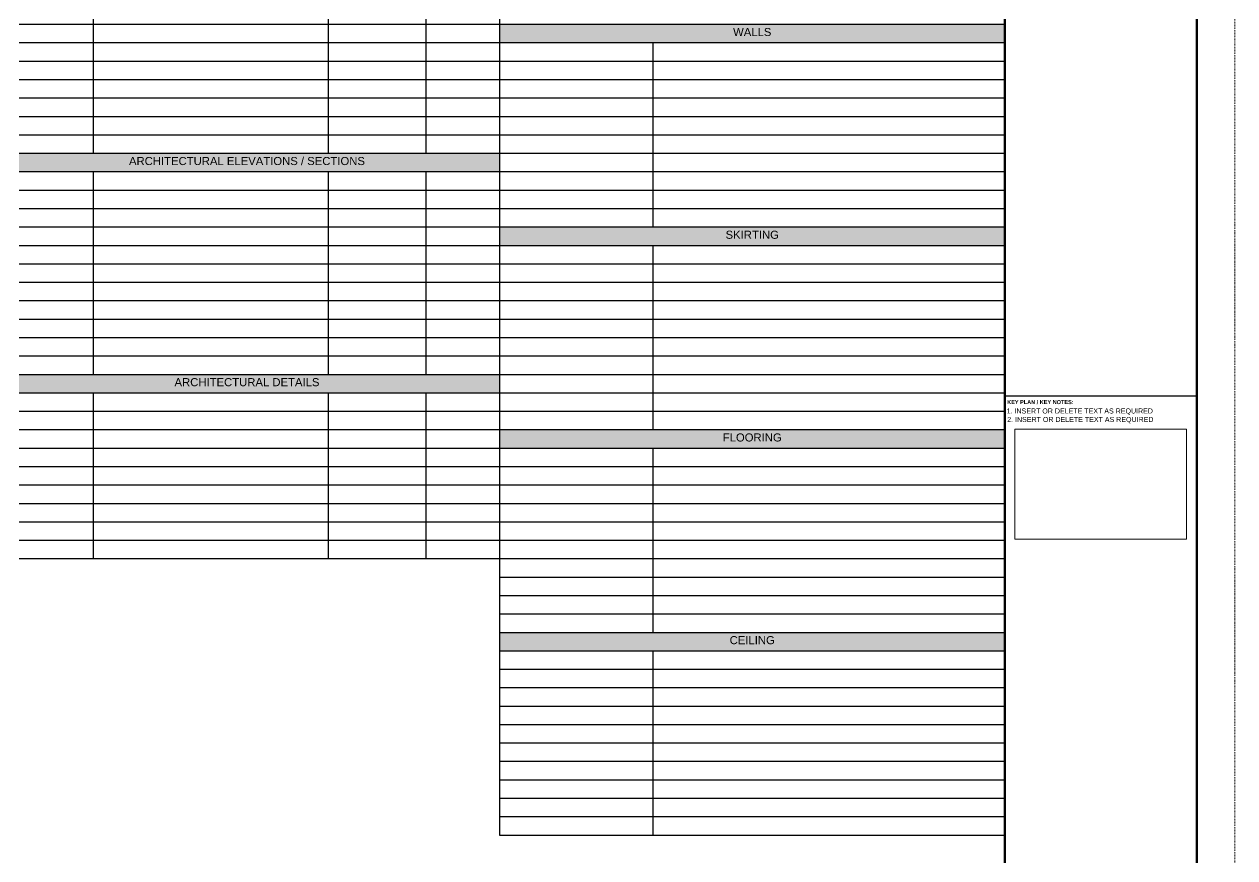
# Paper-space layout 'Symbols A0' of a CAD drawing. Header units: millimetres. Extents: x 0 to 1183, y 0 to 902.
# Drawn here: x 703.8 to 1183, y 347 to 677.2 of the extents above; entities that cross this region are included whole.
import ezdxf
from ezdxf.enums import TextEntityAlignment as Align

# ---------------------------------------------------------------- set-up
doc = ezdxf.new("R2010")
doc.units = ezdxf.units.MM
doc.linetypes.add('DASHDOT', pattern=[1, 0.5, -0.25, 0, -0.25])
doc.layers.add('G-ANNO-REFR', color=253, linetype='DASHDOT', lineweight=5, plot=False)
for name, color, linetype, lineweight in [('G-ANNO-TEXT', 3, 'Continuous', 15), ('G-ANNO-TTLB', 7, 'Continuous', 50), ('G-PAPR-MEDM', 6, 'Continuous', 30), ('G-PAPR-THCK', 4, 'Continuous', 100), ('G-PAPR-THIN', 20, 'Continuous', 5)]:
    doc.layers.add(name, color=color, linetype=linetype, lineweight=lineweight)
doc.styles.add('MEDIUM', font='arial.ttf', dxfattribs={"height": 3.2})
doc.styles.add('NOTES', font='arial.ttf', dxfattribs={"height": 2})
doc.styles.get("Standard").update_dxf_attribs({"font": 'swissc.ttf'})
doc.styles.add('SUB-TITLE', font='swisscb.ttf')
doc.styles.add('SUB-TITLE-2', font='swissc.ttf')
doc.styles.add('TITLE', font='swisscb.ttf')

# ---------------------------------------------------------------- blocks, each defined once
blk = doc.blocks.new('*T133')
at = {"layer": 'G-PAPR-MEDM', "color": 7, "linetype": 'ByBlock', "lineweight": -2, "transparency": 16777216}
for p, q in [((0, 0), (200, 0)), ((0, 0), (0, -14.6)), ((39.16, 0), (39.16, -7.3)), ((132.17, 0), (132.17, -7.3)), ((170.86, 0), (170.86, -7.3)), ((200, 0), (200, -7.3)), ((0, -7.3), (200, -7.3)), ((0, -29.2), (200, -29.2)), ((0, -29.2), (0, -36.5)), ((0, -131.4), (200, -131.4)), ((0, -131.4), (0, -138.7)), ((0, -240.9), (200, -240.9)), ((0, -240.9), (0, -248.2)), ((0, -328.5), (200, -328.5)), ((0, -328.5), (0, -335.8))]:
    blk.add_line(p, q, dxfattribs=at)
at = {"layer": 'G-PAPR-MEDM', "color": 0, "linetype": 'ByBlock', "lineweight": -2, "transparency": 16777216}
for p, q in [((200, -7.3), (200, -401.5)), ((0, -14.6), (200, -14.6)), ((0, -14.6), (0, -29.2)), ((39.16, -14.6), (39.16, -29.2)), ((132.17, -14.6), (132.17, -29.2)), ((170.86, -14.6), (170.86, -29.2)), ((0, -21.9), (200, -21.9)), ((0, -36.5), (200, -36.5)), ((0, -36.5), (0, -131.4)), ((39.16, -36.5), (39.16, -131.4)), ((132.17, -36.5), (132.17, -131.4)), ((170.86, -36.5), (170.86, -131.4)), ((0, -43.8), (200, -43.8)), ((0, -51.1), (200, -51.1)), ((0, -58.4), (200, -58.4)), ((0, -65.7), (200, -65.7)), ((0, -73), (200, -73)), ((0, -80.3), (200, -80.3)), ((0, -87.6), (200, -87.6)), ((0, -94.9), (200, -94.9)), ((0, -102.2), (200, -102.2)), ((0, -109.5), (200, -109.5)), ((0, -116.8), (200, -116.8)), ((0, -124.1), (200, -124.1)), ((0, -138.7), (200, -138.7)), ((0, -138.7), (0, -240.9)), ((39.16, -138.7), (39.16, -240.9)), ((132.17, -138.7), (132.17, -240.9)), ((170.86, -138.7), (170.86, -240.9)), ((0, -146), (200, -146)), ((0, -153.3), (200, -153.3)), ((0, -160.6), (200, -160.6)), ((0, -167.9), (200, -167.9)), ((0, -175.2), (200, -175.2)), ((0, -182.5), (200, -182.5)), ((0, -189.8), (200, -189.8)), ((0, -197.1), (200, -197.1)), ((0, -204.4), (200, -204.4)), ((0, -211.7), (200, -211.7)), ((0, -219), (200, -219)), ((0, -226.3), (200, -226.3)), ((0, -233.6), (200, -233.6)), ((0, -248.2), (200, -248.2)), ((0, -248.2), (0, -328.5)), ((39.16, -248.2), (39.16, -328.5)), ((132.17, -248.2), (132.17, -328.5)), ((170.86, -248.2), (170.86, -328.5)), ((0, -255.5), (200, -255.5)), ((0, -262.8), (200, -262.8)), ((0, -270.1), (200, -270.1)), ((0, -277.4), (200, -277.4)), ((0, -284.7), (200, -284.7)), ((0, -292), (200, -292)), ((0, -299.3), (200, -299.3)), ((0, -306.6), (200, -306.6)), ((0, -313.9), (200, -313.9)), ((0, -321.2), (200, -321.2)), ((0, -335.8), (200, -335.8)), ((0, -335.8), (0, -401.5)), ((39.16, -335.8), (39.16, -401.5)), ((132.17, -335.8), (132.17, -401.5)), ((170.86, -335.8), (170.86, -401.5)), ((0, -343.1), (200, -343.1)), ((0, -350.4), (200, -350.4)), ((0, -357.7), (200, -357.7)), ((0, -365), (200, -365)), ((0, -372.3), (200, -372.3)), ((0, -379.6), (200, -379.6)), ((0, -386.9), (200, -386.9)), ((0, -394.2), (200, -394.2)), ((0, -401.5), (200, -401.5))]:
    blk.add_line(p, q, dxfattribs=at)
at = {"layer": 'G-PAPR-MEDM', "color": 9, "transparency": 16777216}
for points in [[(0, 0), (0, -7.3), (39.16, 0), (39.16, -7.3)], [(39.16, 0), (39.16, -7.3), (132.17, 0), (132.17, -7.3)], [(132.17, 0), (132.17, -7.3), (170.86, 0), (170.86, -7.3)], [(170.86, 0), (170.86, -7.3), (200, 0), (200, -7.3)], [(0, -7.3), (0, -14.6), (200, -7.3), (200, -14.6)], [(0, -29.2), (0, -36.5), (200, -29.2), (200, -36.5)], [(0, -131.4), (0, -138.7), (200, -131.4), (200, -138.7)], [(0, -240.9), (0, -248.2), (200, -240.9), (200, -248.2)], [(0, -328.5), (0, -335.8), (200, -328.5), (200, -335.8)]]:
    blk.add_solid(points, dxfattribs=at)
at = {"layer": 'G-PAPR-MEDM', "color": 7, "transparency": 16777216, "char_height": 3.2, "attachment_point": 2, "style": 'MEDIUM'}
for s, insert, width in [('{\\fArial|b0|i0|c0;SHEET NO.', (19.58, -1.5), 36.1591), ('{\\fArial|b0|i0|c0;DESCRIPTION', (85.67, -1.5), 90.0153), ('{\\fArial|b0|i0|c0;ISSUED ON', (151.52, -1.5), 35.6828), ('{\\fArial|b0|i0|c0;REV NO.', (185.43, -1.5), 26.1428), ('{\\fArial|b0|i0|c0;GENERAL', (100, -8.8), 197), ('{\\fArial|b0|i0|c0;G-001', (19.58, -16.1), 36.1591), ('{\\fArial|b0|i0|c0;COVER SHEET', (85.67, -16.1), 90.0153), ('{\\fArial|b0|i0|c0;########', (151.52, -16.1), 35.6828), ('{\\fArial|b0|i0|c0;R0', (185.43, -16.1), 26.1428), ('{\\fArial|b0|i0|c0;G-002', (19.58, -23.4), 36.1591), ('{\\fArial|b0|i0|c0;SYMBOLS & LEGENDS', (85.67, -23.4), 90.0153), ('{\\fArial|b0|i0|c0;', (151.52, -23.4), 35.6828), ('{\\fArial|b0|i0|c0;R0', (185.43, -23.4), 26.1428), ('{\\fArial|b0|i0|c0;ARCHITECTURAL FLOOR PLANS', (100, -30.7), 197), ('{\\fArial|b0|i0|c0;', (19.58, -38), 36.1591), ('{\\fArial|b0|i0|c0;', (85.67, -38), 90.0153), ('{\\fArial|b0|i0|c0;', (151.52, -38), 35.6828), ('{\\fArial|b0|i0|c0;', (185.43, -38), 26.1428), ('{\\fArial|b0|i0|c0;', (19.58, -45.3), 36.1591), ('{\\fArial|b0|i0|c0;', (85.67, -45.3), 90.0153), ('{\\fArial|b0|i0|c0;', (151.52, -45.3), 35.6828), ('{\\fArial|b0|i0|c0;', (185.43, -45.3), 26.1428), ('{\\fArial|b0|i0|c0;', (19.58, -52.6), 36.1591), ('{\\fArial|b0|i0|c0;', (85.67, -52.6), 90.0153), ('{\\fArial|b0|i0|c0;', (151.52, -52.6), 35.6828), ('{\\fArial|b0|i0|c0;', (185.43, -52.6), 26.1428), ('{\\fArial|b0|i0|c0;', (19.58, -59.9), 36.1591), ('{\\fArial|b0|i0|c0;', (85.67, -59.9), 90.0153), ('{\\fArial|b0|i0|c0;', (151.52, -59.9), 35.6828), ('{\\fArial|b0|i0|c0;', (185.43, -59.9), 26.1428), ('{\\fArial|b0|i0|c0;', (19.58, -67.2), 36.1591), ('{\\fArial|b0|i0|c0;', (85.67, -67.2), 90.0153), ('{\\fArial|b0|i0|c0;', (151.52, -67.2), 35.6828), ('{\\fArial|b0|i0|c0;', (185.43, -67.2), 26.1428), ('{\\fArial|b0|i0|c0;', (19.58, -74.5), 36.1591), ('{\\fArial|b0|i0|c0;', (85.67, -74.5), 90.0153), ('{\\fArial|b0|i0|c0;', (151.52, -74.5), 35.6828), ('{\\fArial|b0|i0|c0;', (185.43, -74.5), 26.1428), ('{\\fArial|b0|i0|c0;', (19.58, -81.8), 36.1591), ('{\\fArial|b0|i0|c0;', (85.67, -81.8), 90.0153), ('{\\fArial|b0|i0|c0;', (151.52, -81.8), 35.6828), ('{\\fArial|b0|i0|c0;', (185.43, -81.8), 26.1428), ('{\\fArial|b0|i0|c0;', (19.58, -89.1), 36.1591), ('{\\fArial|b0|i0|c0;', (85.67, -89.1), 90.0153), ('{\\fArial|b0|i0|c0;', (151.52, -89.1), 35.6828), ('{\\fArial|b0|i0|c0;', (185.43, -89.1), 26.1428), ('{\\fArial|b0|i0|c0;', (19.58, -96.4), 36.1591), ('{\\fArial|b0|i0|c0;', (85.67, -96.4), 90.0153), ('{\\fArial|b0|i0|c0;', (151.52, -96.4), 35.6828), ('{\\fArial|b0|i0|c0;', (185.43, -96.4), 26.1428), ('{\\fArial|b0|i0|c0;', (19.58, -103.7), 36.1591), ('{\\fArial|b0|i0|c0;', (85.67, -103.7), 90.0153), ('{\\fArial|b0|i0|c0;', (151.52, -103.7), 35.6828), ('{\\fArial|b0|i0|c0;', (185.43, -103.7), 26.1428), ('{\\fArial|b0|i0|c0;', (19.58, -111), 36.1591), ('{\\fArial|b0|i0|c0;', (85.67, -111), 90.0153), ('{\\fArial|b0|i0|c0;', (151.52, -111), 35.6828), ('{\\fArial|b0|i0|c0;', (185.43, -111), 26.1428), ('{\\fArial|b0|i0|c0;', (19.58, -118.3), 36.1591), ('{\\fArial|b0|i0|c0;', (85.67, -118.3), 90.0153), ('{\\fArial|b0|i0|c0;', (151.52, -118.3), 35.6828), ('{\\fArial|b0|i0|c0;', (185.43, -118.3), 26.1428), ('{\\fArial|b0|i0|c0;', (19.58, -125.6), 36.1591), ('{\\fArial|b0|i0|c0;', (85.67, -125.6), 90.0153), ('{\\fArial|b0|i0|c0;', (151.52, -125.6), 35.6828), ('{\\fArial|b0|i0|c0;', (185.43, -125.6), 26.1428), ('{\\fArial|b0|i0|c0;ARCHITECTURAL WORKING DRAWINGS', (100, -132.9), 197), ('{\\fArial|b0|i0|c0;', (19.58, -140.2), 36.1591), ('{\\fArial|b0|i0|c0;', (85.67, -140.2), 90.0153), ('{\\fArial|b0|i0|c0;', (151.52, -140.2), 35.6828), ('{\\fArial|b0|i0|c0;', (185.43, -140.2), 26.1428), ('{\\fArial|b0|i0|c0;', (19.58, -147.5), 36.1591), ('{\\fArial|b0|i0|c0;', (85.67, -147.5), 90.0153), ('{\\fArial|b0|i0|c0;', (151.52, -147.5), 35.6828), ('{\\fArial|b0|i0|c0;', (185.43, -147.5), 26.1428), ('{\\fArial|b0|i0|c0;', (19.58, -154.8), 36.1591), ('{\\fArial|b0|i0|c0;', (85.67, -154.8), 90.0153), ('{\\fArial|b0|i0|c0;', (151.52, -154.8), 35.6828), ('{\\fArial|b0|i0|c0;', (185.43, -154.8), 26.1428), ('{\\fArial|b0|i0|c0;', (19.58, -162.1), 36.1591), ('{\\fArial|b0|i0|c0;', (85.67, -162.1), 90.0153), ('{\\fArial|b0|i0|c0;', (151.52, -162.1), 35.6828), ('{\\fArial|b0|i0|c0;', (185.43, -162.1), 26.1428), ('{\\fArial|b0|i0|c0;', (19.58, -169.4), 36.1591), ('{\\fArial|b0|i0|c0;', (85.67, -169.4), 90.0153), ('{\\fArial|b0|i0|c0;', (151.52, -169.4), 35.6828), ('{\\fArial|b0|i0|c0;', (185.43, -169.4), 26.1428), ('{\\fArial|b0|i0|c0;', (19.58, -176.7), 36.1591), ('{\\fArial|b0|i0|c0;', (85.67, -176.7), 90.0153), ('{\\fArial|b0|i0|c0;', (151.52, -176.7), 35.6828), ('{\\fArial|b0|i0|c0;', (185.43, -176.7), 26.1428), ('{\\fArial|b0|i0|c0;', (19.58, -184), 36.1591), ('{\\fArial|b0|i0|c0;', (85.67, -184), 90.0153), ('{\\fArial|b0|i0|c0;', (151.52, -184), 35.6828), ('{\\fArial|b0|i0|c0;', (185.43, -184), 26.1428), ('{\\fArial|b0|i0|c0;', (19.58, -191.3), 36.1591), ('{\\fArial|b0|i0|c0;', (85.67, -191.3), 90.0153), ('{\\fArial|b0|i0|c0;', (151.52, -191.3), 35.6828), ('{\\fArial|b0|i0|c0;', (185.43, -191.3), 26.1428), ('{\\fArial|b0|i0|c0;', (19.58, -198.6), 36.1591), ('{\\fArial|b0|i0|c0;', (85.67, -198.6), 90.0153), ('{\\fArial|b0|i0|c0;', (151.52, -198.6), 35.6828), ('{\\fArial|b0|i0|c0;', (185.43, -198.6), 26.1428), ('{\\fArial|b0|i0|c0;', (19.58, -205.9), 36.1591), ('{\\fArial|b0|i0|c0;', (85.67, -205.9), 90.0153), ('{\\fArial|b0|i0|c0;', (151.52, -205.9), 35.6828), ('{\\fArial|b0|i0|c0;', (185.43, -205.9), 26.1428), ('{\\fArial|b0|i0|c0;', (19.58, -213.2), 36.1591), ('{\\fArial|b0|i0|c0;', (85.67, -213.2), 90.0153), ('{\\fArial|b0|i0|c0;', (151.52, -213.2), 35.6828), ('{\\fArial|b0|i0|c0;', (185.43, -213.2), 26.1428), ('{\\fArial|b0|i0|c0;', (19.58, -220.5), 36.1591), ('{\\fArial|b0|i0|c0;', (85.67, -220.5), 90.0153), ('{\\fArial|b0|i0|c0;', (151.52, -220.5), 35.6828), ('{\\fArial|b0|i0|c0;', (185.43, -220.5), 26.1428), ('{\\fArial|b0|i0|c0;', (19.58, -227.8), 36.1591), ('{\\fArial|b0|i0|c0;', (85.67, -227.8), 90.0153), ('{\\fArial|b0|i0|c0;', (151.52, -227.8), 35.6828), ('{\\fArial|b0|i0|c0;', (185.43, -227.8), 26.1428), ('{\\fArial|b0|i0|c0;', (19.58, -235.1), 36.1591), ('{\\fArial|b0|i0|c0;', (85.67, -235.1), 90.0153), ('{\\fArial|b0|i0|c0;', (151.52, -235.1), 35.6828), ('{\\fArial|b0|i0|c0;', (185.43, -235.1), 26.1428), ('{\\fArial|b0|i0|c0;ARCHITECTURAL ELEVATIONS / SECTIONS', (100, -242.4), 197), ('{\\fArial|b0|i0|c0;', (19.58, -249.7), 36.1591), ('{\\fArial|b0|i0|c0;', (85.67, -249.7), 90.0153), ('{\\fArial|b0|i0|c0;', (151.52, -249.7), 35.6828), ('{\\fArial|b0|i0|c0;', (185.43, -249.7), 26.1428), ('{\\fArial|b0|i0|c0;', (19.58, -257), 36.1591), ('{\\fArial|b0|i0|c0;', (85.67, -257), 90.0153), ('{\\fArial|b0|i0|c0;', (151.52, -257), 35.6828), ('{\\fArial|b0|i0|c0;', (185.43, -257), 26.1428), ('{\\fArial|b0|i0|c0;', (19.58, -264.3), 36.1591), ('{\\fArial|b0|i0|c0;', (85.67, -264.3), 90.0153), ('{\\fArial|b0|i0|c0;', (151.52, -264.3), 35.6828), ('{\\fArial|b0|i0|c0;', (185.43, -264.3), 26.1428), ('{\\fArial|b0|i0|c0;', (19.58, -271.6), 36.1591), ('{\\fArial|b0|i0|c0;', (85.67, -271.6), 90.0153), ('{\\fArial|b0|i0|c0;', (151.52, -271.6), 35.6828), ('{\\fArial|b0|i0|c0;', (185.43, -271.6), 26.1428), ('{\\fArial|b0|i0|c0;', (19.58, -278.9), 36.1591), ('{\\fArial|b0|i0|c0;', (85.67, -278.9), 90.0153), ('{\\fArial|b0|i0|c0;', (151.52, -278.9), 35.6828), ('{\\fArial|b0|i0|c0;', (185.43, -278.9), 26.1428), ('{\\fArial|b0|i0|c0;', (19.58, -286.2), 36.1591), ('{\\fArial|b0|i0|c0;', (85.67, -286.2), 90.0153), ('{\\fArial|b0|i0|c0;', (151.52, -286.2), 35.6828), ('{\\fArial|b0|i0|c0;', (185.43, -286.2), 26.1428), ('{\\fArial|b0|i0|c0;', (19.58, -293.5), 36.1591), ('{\\fArial|b0|i0|c0;', (85.67, -293.5), 90.0153), ('{\\fArial|b0|i0|c0;', (151.52, -293.5), 35.6828), ('{\\fArial|b0|i0|c0;', (185.43, -293.5), 26.1428), ('{\\fArial|b0|i0|c0;', (19.58, -300.8), 36.1591), ('{\\fArial|b0|i0|c0;', (85.67, -300.8), 90.0153), ('{\\fArial|b0|i0|c0;', (151.52, -300.8), 35.6828), ('{\\fArial|b0|i0|c0;', (185.43, -300.8), 26.1428), ('{\\fArial|b0|i0|c0;', (19.58, -308.1), 36.1591), ('{\\fArial|b0|i0|c0;', (85.67, -308.1), 90.0153), ('{\\fArial|b0|i0|c0;', (151.52, -308.1), 35.6828), ('{\\fArial|b0|i0|c0;', (185.43, -308.1), 26.1428), ('{\\fArial|b0|i0|c0;', (19.58, -315.4), 36.1591), ('{\\fArial|b0|i0|c0;', (85.67, -315.4), 90.0153), ('{\\fArial|b0|i0|c0;', (151.52, -315.4), 35.6828), ('{\\fArial|b0|i0|c0;', (185.43, -315.4), 26.1428), ('{\\fArial|b0|i0|c0;', (19.58, -322.7), 36.1591), ('{\\fArial|b0|i0|c0;', (85.67, -322.7), 90.0153), ('{\\fArial|b0|i0|c0;', (151.52, -322.7), 35.6828), ('{\\fArial|b0|i0|c0;', (185.43, -322.7), 26.1428), ('{\\fArial|b0|i0|c0;ARCHITECTURAL DETAILS', (100, -330), 197), ('{\\fArial|b0|i0|c0;', (19.58, -337.3), 36.1591), ('{\\fArial|b0|i0|c0;', (85.67, -337.3), 90.0153), ('{\\fArial|b0|i0|c0;', (151.52, -337.3), 35.6828), ('{\\fArial|b0|i0|c0;', (185.43, -337.3), 26.1428), ('{\\fArial|b0|i0|c0;', (19.58, -344.6), 36.1591), ('{\\fArial|b0|i0|c0;', (85.67, -344.6), 90.0153), ('{\\fArial|b0|i0|c0;', (151.52, -344.6), 35.6828), ('{\\fArial|b0|i0|c0;', (185.43, -344.6), 26.1428), ('{\\fArial|b0|i0|c0;', (19.58, -351.9), 36.1591), ('{\\fArial|b0|i0|c0;', (85.67, -351.9), 90.0153), ('{\\fArial|b0|i0|c0;', (151.52, -351.9), 35.6828), ('{\\fArial|b0|i0|c0;', (185.43, -351.9), 26.1428), ('{\\fArial|b0|i0|c0;', (19.58, -359.2), 36.1591), ('{\\fArial|b0|i0|c0;', (85.67, -359.2), 90.0153), ('{\\fArial|b0|i0|c0;', (151.52, -359.2), 35.6828), ('{\\fArial|b0|i0|c0;', (185.43, -359.2), 26.1428), ('{\\fArial|b0|i0|c0;', (19.58, -366.5), 36.1591), ('{\\fArial|b0|i0|c0;', (85.67, -366.5), 90.0153), ('{\\fArial|b0|i0|c0;', (151.52, -366.5), 35.6828), ('{\\fArial|b0|i0|c0;', (185.43, -366.5), 26.1428), ('{\\fArial|b0|i0|c0;', (19.58, -373.8), 36.1591), ('{\\fArial|b0|i0|c0;', (85.67, -373.8), 90.0153), ('{\\fArial|b0|i0|c0;', (151.52, -373.8), 35.6828), ('{\\fArial|b0|i0|c0;', (185.43, -373.8), 26.1428), ('{\\fArial|b0|i0|c0;', (19.58, -381.1), 36.1591), ('{\\fArial|b0|i0|c0;', (85.67, -381.1), 90.0153), ('{\\fArial|b0|i0|c0;', (151.52, -381.1), 35.6828), ('{\\fArial|b0|i0|c0;', (185.43, -381.1), 26.1428), ('{\\fArial|b0|i0|c0;', (19.58, -388.4), 36.1591), ('{\\fArial|b0|i0|c0;', (85.67, -388.4), 90.0153), ('{\\fArial|b0|i0|c0;', (151.52, -388.4), 35.6828), ('{\\fArial|b0|i0|c0;', (185.43, -388.4), 26.1428), ('{\\fArial|b0|i0|c0;', (19.58, -395.7), 36.1591), ('{\\fArial|b0|i0|c0;', (85.67, -395.7), 90.0153), ('{\\fArial|b0|i0|c0;', (151.52, -395.7), 35.6828), ('{\\fArial|b0|i0|c0;', (185.43, -395.7), 26.1428)]:
    blk.add_mtext(s, dxfattribs=dict(at, insert=insert, width=width))
blk = doc.blocks.new('*T135')
at = {"layer": 'G-PAPR-MEDM', "color": 7, "linetype": 'ByBlock', "lineweight": -2, "transparency": 16777216}
for p, q in [((0, 0), (200, 0)), ((0, 0), (0, -7.3)), ((0, -80.3), (200, -80.3)), ((0, -80.3), (0, -87.6)), ((0, -160.6), (200, -160.6)), ((0, -160.6), (0, -167.9)), ((0, -240.9), (200, -240.9)), ((0, -240.9), (0, -248.2))]:
    blk.add_line(p, q, dxfattribs=at)
at = {"layer": 'G-PAPR-MEDM', "linetype": 'ByBlock', "lineweight": -2, "transparency": 16777216}
for p, q in [((200, 0), (200, -7.3)), ((200, -94.9), (200, -102.2)), ((200, -189.8), (200, -197.1)), ((200, -284.7), (200, -292))]:
    blk.add_line(p, q, dxfattribs=at)
at = {"layer": 'G-PAPR-MEDM', "color": 0, "linetype": 'ByBlock', "lineweight": -2, "transparency": 16777216}
for p, q in [((0, -7.3), (200, -7.3)), ((0, -7.3), (0, -80.3)), ((60.6, -7.3), (60.6, -80.3)), ((200, -7.3), (200, -94.9)), ((0, -14.6), (200, -14.6)), ((0, -21.9), (200, -21.9)), ((0, -29.2), (200, -29.2)), ((0, -36.5), (200, -36.5)), ((0, -43.8), (200, -43.8)), ((0, -51.1), (200, -51.1)), ((0, -58.4), (200, -58.4)), ((0, -65.7), (200, -65.7)), ((0, -73), (200, -73)), ((0, -87.6), (200, -87.6)), ((0, -87.6), (0, -160.6)), ((60.6, -87.6), (60.6, -160.6)), ((0, -94.9), (200, -94.9)), ((0, -102.2), (200, -102.2)), ((200, -102.2), (200, -189.8)), ((0, -109.5), (200, -109.5)), ((0, -116.8), (200, -116.8)), ((0, -124.1), (200, -124.1)), ((0, -131.4), (200, -131.4)), ((0, -138.7), (200, -138.7)), ((0, -146), (200, -146)), ((0, -153.3), (200, -153.3)), ((0, -167.9), (200, -167.9)), ((0, -167.9), (0, -240.9)), ((60.6, -167.9), (60.6, -240.9)), ((0, -175.2), (200, -175.2)), ((0, -182.5), (200, -182.5)), ((0, -189.8), (200, -189.8)), ((0, -197.1), (200, -197.1)), ((200, -197.1), (200, -284.7)), ((0, -204.4), (200, -204.4)), ((0, -211.7), (200, -211.7)), ((0, -219), (200, -219)), ((0, -226.3), (200, -226.3)), ((0, -233.6), (200, -233.6)), ((0, -248.2), (200, -248.2)), ((0, -248.2), (0, -321.2)), ((60.6, -248.2), (60.6, -321.2)), ((0, -255.5), (200, -255.5)), ((0, -262.8), (200, -262.8)), ((0, -270.1), (200, -270.1)), ((0, -277.4), (200, -277.4)), ((0, -284.7), (200, -284.7)), ((0, -292), (200, -292)), ((200, -292), (200, -321.2)), ((0, -299.3), (200, -299.3)), ((0, -306.6), (200, -306.6)), ((0, -313.9), (200, -313.9)), ((0, -321.2), (200, -321.2))]:
    blk.add_line(p, q, dxfattribs=at)
at = {"layer": 'G-PAPR-MEDM', "color": 9, "transparency": 16777216}
for points in [[(0, 0), (0, -7.3), (200, 0), (200, -7.3)], [(0, -80.3), (0, -87.6), (200, -80.3), (200, -87.6)], [(0, -160.6), (0, -167.9), (200, -160.6), (200, -167.9)], [(0, -240.9), (0, -248.2), (200, -240.9), (200, -248.2)]]:
    blk.add_solid(points, dxfattribs=at)
at = {"layer": 'G-PAPR-MEDM', "color": 7, "transparency": 16777216, "char_height": 3.2, "attachment_point": 2, "style": 'MEDIUM'}
for s, insert, width in [('{\\fArial|b0|i0|c0;WALLS', (100, -1.5), 197), ('{\\fArial|b0|i0|c0;', (30.3, -8.8), 57.6023), ('{\\fArial|b0|i0|c0;', (130.3, -8.8), 136.3977), ('{\\fArial|b0|i0|c0;', (30.3, -16.1), 57.6023), ('{\\fArial|b0|i0|c0;', (130.3, -16.1), 136.3977), ('{\\fArial|b0|i0|c0;', (30.3, -23.4), 57.6023), ('{\\fArial|b0|i0|c0;', (130.3, -23.4), 136.3977), ('{\\fArial|b0|i0|c0;', (30.3, -30.7), 57.6023), ('{\\fArial|b0|i0|c0;', (130.3, -30.7), 136.3977), ('{\\fArial|b0|i0|c0;', (30.3, -38), 57.6023), ('{\\fArial|b0|i0|c0;', (130.3, -38), 136.3977), ('{\\fArial|b0|i0|c0;', (30.3, -45.3), 57.6023), ('{\\fArial|b0|i0|c0;', (130.3, -45.3), 136.3977), ('{\\fArial|b0|i0|c0;', (30.3, -52.6), 57.6023), ('{\\fArial|b0|i0|c0;', (130.3, -52.6), 136.3977), ('{\\fArial|b0|i0|c0;', (30.3, -59.9), 57.6023), ('{\\fArial|b0|i0|c0;', (130.3, -59.9), 136.3977), ('{\\fArial|b0|i0|c0;', (30.3, -67.2), 57.6023), ('{\\fArial|b0|i0|c0;', (130.3, -67.2), 136.3977), ('{\\fArial|b0|i0|c0;', (30.3, -74.5), 57.6023), ('{\\fArial|b0|i0|c0;', (130.3, -74.5), 136.3977), ('{\\fArial|b0|i0|c0;SKIRTING', (100, -81.8), 197), ('{\\fArial|b0|i0|c0;', (30.3, -89.1), 57.6023), ('{\\fArial|b0|i0|c0;', (130.3, -89.1), 136.3977), ('{\\fArial|b0|i0|c0;', (30.3, -96.4), 57.6023), ('{\\fArial|b0|i0|c0;', (30.3, -103.7), 57.6023), ('{\\fArial|b0|i0|c0;', (130.3, -103.7), 136.3977), ('{\\fArial|b0|i0|c0;', (30.3, -111), 57.6023), ('{\\fArial|b0|i0|c0;', (130.3, -111), 136.3977), ('{\\fArial|b0|i0|c0;', (30.3, -118.3), 57.6023), ('{\\fArial|b0|i0|c0;', (130.3, -118.3), 136.3977), ('{\\fArial|b0|i0|c0;', (30.3, -125.6), 57.6023), ('{\\fArial|b0|i0|c0;', (130.3, -125.6), 136.3977), ('{\\fArial|b0|i0|c0;', (30.3, -132.9), 57.6023), ('{\\fArial|b0|i0|c0;', (130.3, -132.9), 136.3977), ('{\\fArial|b0|i0|c0;', (30.3, -140.2), 57.6023), ('{\\fArial|b0|i0|c0;', (130.3, -140.2), 136.3977), ('{\\fArial|b0|i0|c0;', (30.3, -147.5), 57.6023), ('{\\fArial|b0|i0|c0;', (130.3, -147.5), 136.3977), ('{\\fArial|b0|i0|c0;', (30.3, -154.8), 57.6023), ('{\\fArial|b0|i0|c0;', (130.3, -154.8), 136.3977), ('{\\fArial|b0|i0|c0;FLOORING', (100, -162.1), 197), ('{\\fArial|b0|i0|c0;', (30.3, -169.4), 57.6023), ('{\\fArial|b0|i0|c0;', (130.3, -169.4), 136.3977), ('{\\fArial|b0|i0|c0;', (30.3, -176.7), 57.6023), ('{\\fArial|b0|i0|c0;', (130.3, -176.7), 136.3977), ('{\\fArial|b0|i0|c0;', (30.3, -184), 57.6023), ('{\\fArial|b0|i0|c0;', (130.3, -184), 136.3977), ('{\\fArial|b0|i0|c0;', (30.3, -191.3), 57.6023), ('{\\fArial|b0|i0|c0;', (30.3, -198.6), 57.6023), ('{\\fArial|b0|i0|c0;', (130.3, -198.6), 136.3977), ('{\\fArial|b0|i0|c0;', (30.3, -205.9), 57.6023), ('{\\fArial|b0|i0|c0;', (130.3, -205.9), 136.3977), ('{\\fArial|b0|i0|c0;', (30.3, -213.2), 57.6023), ('{\\fArial|b0|i0|c0;', (130.3, -213.2), 136.3977), ('{\\fArial|b0|i0|c0;', (30.3, -220.5), 57.6023), ('{\\fArial|b0|i0|c0;', (130.3, -220.5), 136.3977), ('{\\fArial|b0|i0|c0;', (30.3, -227.8), 57.6023), ('{\\fArial|b0|i0|c0;', (130.3, -227.8), 136.3977), ('{\\fArial|b0|i0|c0;', (30.3, -235.1), 57.6023), ('{\\fArial|b0|i0|c0;', (130.3, -235.1), 136.3977), ('{\\fArial|b0|i0|c0;CEILING', (100, -242.4), 197), ('{\\fArial|b0|i0|c0;', (30.3, -249.7), 57.6023), ('{\\fArial|b0|i0|c0;', (130.3, -249.7), 136.3977), ('{\\fArial|b0|i0|c0;', (30.3, -257), 57.6023), ('{\\fArial|b0|i0|c0;', (130.3, -257), 136.3977), ('{\\fArial|b0|i0|c0;', (30.3, -264.3), 57.6023), ('{\\fArial|b0|i0|c0;', (130.3, -264.3), 136.3977), ('{\\fArial|b0|i0|c0;', (30.3, -271.6), 57.6023), ('{\\fArial|b0|i0|c0;', (130.3, -271.6), 136.3977), ('{\\fArial|b0|i0|c0;', (30.3, -278.9), 57.6023), ('{\\fArial|b0|i0|c0;', (130.3, -278.9), 136.3977), ('{\\fArial|b0|i0|c0;', (30.3, -286.2), 57.6023), ('{\\fArial|b0|i0|c0;', (30.3, -293.5), 57.6023), ('{\\fArial|b0|i0|c0;', (130.3, -293.5), 136.3977), ('{\\fArial|b0|i0|c0;', (30.3, -300.8), 57.6023), ('{\\fArial|b0|i0|c0;', (130.3, -300.8), 136.3977), ('{\\fArial|b0|i0|c0;', (30.3, -308.1), 57.6023), ('{\\fArial|b0|i0|c0;', (130.3, -308.1), 136.3977), ('{\\fArial|b0|i0|c0;', (30.3, -315.4), 57.6023), ('{\\fArial|b0|i0|c0;', (130.3, -315.4), 136.3977)]:
    blk.add_mtext(s, dxfattribs=dict(at, insert=insert, width=width))
at = {"layer": 'G-PAPR-MEDM', "color": 0, "transparency": 16777216, "char_height": 2.8222, "width": 136.3977, "attachment_point": 7}
for insert in [(62.1, -100.7), (62.1, -195.6), (62.1, -290.5)]:
    blk.add_mtext('{\\fArial|b0|i0|c0;', dxfattribs=dict(at, insert=insert))
blk = doc.blocks.new('KEY CONTAINER')
blk.add_lwpolyline([(0, 0), (67.86, 0), (67.86, 43.58), (0, 43.58)], close=True)
blk = doc.blocks.new('*U219')
blk.add_line((1092, 630.25), (1092, 630.25))
at = {"layer": 'G-ANNO-REFR'}
blk.add_lwpolyline([(0, 0), (1183, 0), (1183, 902), (0, 902)], close=True, dxfattribs=at)
at = {"layer": 'G-PAPR-MEDM'}
blk.add_lwpolyline([(1092, 530), (1168, 530)], dxfattribs=at)
at = {"layer": 'G-PAPR-THCK'}
blk.add_lwpolyline([(30, 887), (1168, 887), (1168, 15), (30, 15)], close=True, dxfattribs=at)
blk.add_lwpolyline([(1092, 15), (1092, 887)], dxfattribs=at)
at = {"layer": 'G-PAPR-THIN'}
blk.add_lwpolyline([(1092, 887), (1168, 887), (1168, 15), (1092, 15)], close=True, dxfattribs=at)
blk.add_blockref('KEY CONTAINER', (1096, 473.21), dxfattribs=at)
at = {"layer": 'G-ANNO-TEXT'}
for tag, p, height, style in [('GENERAL_NOTES_001', (1092.7, 879.93), 2, 'NOTES'), ('GENERAL_NOTES_002', (1093, 876.56), 2, 'NOTES'), ('GENERAL_NOTES_003', (1093, 873.19), 2, 'NOTES'), ('GENERAL_NOTES_004', (1093, 869.82), 2, 'NOTES'), ('GENERAL_NOTES_005', (1093, 866.46), 2, 'NOTES'), ('GENERAL_NOTES_006', (1093, 863.09), 2, 'NOTES'), ('GENERAL_NOTES_008', (1092.92, 856.38), 2, 'NOTES'), ('GENERAL_NOTES_007', (1093, 859.75), 2, 'NOTES'), ('GENERAL_NOTES_009', (1093, 853.02), 2, 'NOTES'), ('GENERAL_NOTES_010', (1093, 849.65), 2, 'NOTES'), ('GENERAL_NOTES_011', (1093, 846.28), 2, 'NOTES'), ('GENERAL_NOTES_012', (1093, 842.91), 2, 'NOTES'), ('GENERAL_NOTES_013', (1093, 839.54), 2, 'NOTES'), ('GENERAL_NOTES_014', (1093, 836.17), 2, 'NOTES'), ('GENERAL_NOTES_015', (1093, 832.8), 2, 'NOTES'), ('GENERAL_NOTES_016', (1093, 829.43), 2, 'NOTES'), ('GENERAL_NOTES_017', (1092.88, 826.07), 2, 'NOTES'), ('GENERAL_NOTES_018', (1093, 822.7), 2, 'NOTES'), ('GENERAL_NOTES_019', (1092.96, 819.33), 2, 'NOTES'), ('GENERAL_NOTES_021', (1092.88, 812.59), 2, 'NOTES'), ('GENERAL_NOTES_020', (1093, 815.96), 2, 'NOTES'), ('GENERAL_NOTES_022', (1093, 809.22), 2, 'NOTES'), ('GENERAL_NOTES_023', (1092.89, 805.85), 2, 'NOTES'), ('GENERAL_NOTES_025', (1092.87, 799.12), 2, 'NOTES'), ('GENERAL_NOTES_024', (1093, 802.49), 2, 'NOTES'), ('GENERAL_NOTES_026', (1093, 795.75), 2, 'NOTES'), ('GENERAL_NOTES_027', (1093, 792.38), 2, 'NOTES'), ('GENERAL_NOTES_028', (1093, 789.01), 2, 'NOTES'), ('GENERAL_NOTES_029', (1093, 785.64), 2, 'NOTES'), ('GENERAL_NOTES_030', (1092.89, 782.27), 2, 'NOTES'), ('GENERAL_NOTES_031', (1093, 778.9), 2, 'NOTES'), ('GENERAL_NOTES_032', (1093, 775.53), 2, 'NOTES'), ('GENERAL_NOTES_033', (1093, 772.17), 2, 'NOTES'), ('GENERAL_NOTES_034', (1092.88, 768.8), 2, 'NOTES'), ('GENERAL_NOTES_035', (1093, 765.43), 2, 'NOTES'), ('SHEET_NOTES_001', (1092.7, 745.81), 2, 'NOTES'), ('SHEET_NOTES_002', (1092.92, 742.44), 2, 'NOTES'), ('SHEET_NOTES_003', (1092.88, 739.07), 2, 'NOTES'), ('SHEET_NOTES_005', (1092.88, 732.34), 2, 'NOTES'), ('SHEET_NOTES_004', (1092.96, 735.71), 2, 'NOTES'), ('SHEET_NOTES_006', (1092.89, 728.97), 2, 'NOTES'), ('SHEET_NOTES_007', (1092.87, 725.6), 2, 'NOTES'), ('KEY_NOTES_001', (1092.7, 523), 2, 'NOTES'), ('KEY_NOTES_002', (1092.92, 519.63), 2, 'NOTES'), ('STRUCTURAL_CONSULTANT_NAME', (1092.89, 168.81), 3, 'SUB-TITLE-2'), ('STRUCTURAL_CONSULTANT_ADDRESS1', (1092.89, 164.81), 2, 'SUB-TITLE-2'), ('STRUCTURAL_CONSULTANT_ADDRESS2', (1092.89, 161.43), 2, 'SUB-TITLE-2'), ('STRUCTURAL_CONSULTANT_PHONE', (1092.89, 158.09), 2, 'SUB-TITLE-2'), ('MEP_CONSULTANT_NAME', (1092.89, 147.61), 3, 'SUB-TITLE-2'), ('MEP_CONSULTANT_ADDRESS1', (1092.89, 143.59), 2, 'SUB-TITLE-2'), ('MEP_CONSULTANT_ADDRESS2', (1092.89, 140.21), 2, 'SUB-TITLE-2'), ('MEP_CONSULTANT_PHONE', (1092.89, 136.88), 2, 'SUB-TITLE-2'), ('CLIENTNAME', (1092.89, 124.46), 3, 'SUB-TITLE-2'), ('CLIENTADDRESS1', (1092.89, 120.39), 2, 'SUB-TITLE-2'), ('CLIENTADDRESS2', (1092.89, 117.01), 2, 'SUB-TITLE-2'), ('CLIENTPHONE', (1092.89, 113.68), 2, 'SUB-TITLE-2'), ('DRAWING_NO', (1111, 71.42), 4, 'SUB-TITLE-2')]:
    blk.add_attdef(tag, p, '', height=height, dxfattribs=dict(at, style=style))
at = {"layer": 'G-ANNO-TEXT', "style": 'SUB-TITLE-2'}
for tag, p in [('REV_NO14', (1095.16, 252.81)), ('REV_NO13', (1095.16, 248.81)), ('REV_DATE14', (1103.97, 252.81)), ('REV_DATE13', (1103.97, 248.81)), ('DRAWN_BY14', (1115.4, 252.81)), ('DRAWN_BY13', (1115.4, 248.81)), ('CHECKED_BY14', (1128.16, 252.81)), ('CHECKED_BY13', (1128.16, 248.81)), ('REV_NO12', (1095.16, 244.81)), ('REV_DATE12', (1103.97, 244.81)), ('DRAWN_BY12', (1115.4, 244.81)), ('CHECKED_BY12', (1128.16, 244.81)), ('REV_NO11', (1095.16, 240.81)), ('REV_DATE11', (1103.97, 240.81)), ('DRAWN_BY11', (1115.4, 240.81)), ('CHECKED_BY11', (1128.16, 240.81)), ('REV_NO10', (1095.16, 236.81)), ('REV_DATE10', (1103.97, 236.81)), ('DRAWN_BY10', (1115.4, 236.81)), ('CHECKED_BY10', (1128.16, 236.81)), ('REV_NO9', (1095.16, 232.81)), ('REV_DATE9', (1103.97, 232.81)), ('DRAWN_BY9', (1115.4, 232.81)), ('CHECKED_BY9', (1128.16, 232.81)), ('REV_NO8', (1095.16, 228.81)), ('REV_NO7', (1095.16, 224.81)), ('REV_DATE8', (1103.97, 228.81)), ('REV_DATE7', (1103.97, 224.81)), ('DRAWN_BY8', (1115.4, 228.81)), ('DRAWN_BY7', (1115.4, 224.81)), ('CHECKED_BY8', (1128.16, 228.81)), ('CHECKED_BY7', (1128.16, 224.81)), ('REV_NO6', (1095.16, 220.81)), ('REV_DATE6', (1103.97, 220.81)), ('DRAWN_BY6', (1115.4, 220.81)), ('CHECKED_BY6', (1128.16, 220.81)), ('REV_NO5', (1095.16, 216.81)), ('REV_DATE5', (1103.97, 216.81)), ('DRAWN_BY5', (1115.4, 216.81)), ('CHECKED_BY5', (1128.16, 216.81)), ('REV_NO4', (1095.16, 212.81)), ('REV_DATE4', (1103.97, 212.81)), ('DRAWN_BY4', (1115.4, 212.81)), ('CHECKED_BY4', (1128.16, 212.81)), ('REV_NO3', (1095.16, 208.81)), ('REV_DATE3', (1103.97, 208.81)), ('DRAWN_BY3', (1115.4, 208.81)), ('CHECKED_BY3', (1128.16, 208.81)), ('REV_NO2', (1095.16, 204.81)), ('REV_NO1', (1095.16, 200.81)), ('REV_DATE2', (1103.97, 204.81)), ('REV_DATE1', (1103.97, 200.81)), ('DRAWN_BY2', (1115.4, 204.81)), ('DRAWN_BY1', (1115.4, 200.81)), ('CHECKED_BY2', (1128.16, 204.81)), ('CHECKED_BY1', (1128.16, 200.81)), ('REV_NO0', (1095.16, 196.81)), ('REV_DATE0', (1103.97, 196.81)), ('DRAWN_BY0', (1115.4, 196.81)), ('CHECKED_BY0', (1128.16, 196.81))]:
    blk.add_attdef(tag, text='', height=1.6, dxfattribs=at).set_placement(p, align=Align.MIDDLE)
for tag, p in [('REV_DESCRIPTION14', (1136.14, 252.81)), ('REV_DESCRIPTION13', (1136.14, 248.81)), ('REV_DESCRIPTION12', (1136.14, 244.81)), ('REV_DESCRIPTION11', (1136.14, 240.81)), ('REV_DESCRIPTION10', (1136.14, 236.81)), ('REV_DESCRIPTION9', (1136.14, 232.81)), ('REV_DESCRIPTION8', (1136.14, 228.81)), ('REV_DESCRIPTION7', (1136.14, 224.81)), ('REV_DESCRIPTION6', (1136.14, 220.81)), ('REV_DESCRIPTION5', (1136.14, 216.81)), ('REV_DESCRIPTION4', (1136.14, 212.81)), ('REV_DESCRIPTION3', (1136.14, 208.81)), ('REV_DESCRIPTION2', (1136.14, 204.81)), ('REV_DESCRIPTION1', (1136.14, 200.81)), ('REV_DESCRIPTION0', (1136.14, 196.81))]:
    blk.add_attdef(tag, text='', height=1.6, dxfattribs=at).set_placement(p, align=Align.MIDDLE_LEFT)
for tag, p in [('PROJECT_NAME1', (1111, 110.73)), ('PROJECT_NAME2', (1111, 106.73)), ('PROJECT_CODE', (1111, 102)), ('RELEASE', (1111, 97.57)), ('STAGE', (1111, 93.06)), ('DRAWING_TITLE', (1111, 88.56))]:
    blk.add_attdef(tag, text='', height=2.4, dxfattribs=at).set_placement(p, align=Align.TOP_LEFT)
at = {"layer": 'G-ANNO-TEXT'}
for tag, height, style, p in [('CURRENT_REV', 4, 'TITLE', (1159, 71.42)), ('DRAWN_BY', 2.4, 'SUB-TITLE-2', (1101, 62.5)), ('CHECKED_BY', 2.4, 'SUB-TITLE-2', (1120, 62.5)), ('SCALE', 2.4, 'SUB-TITLE-2', (1140, 62.5)), ('ISSUE_DATE', 2.4, 'SUB-TITLE-2', (1159, 62.5))]:
    blk.add_attdef(tag, text='', height=height, dxfattribs=dict(at, style=style)).set_placement(p, align=Align.CENTER)
at = {"layer": 'G-ANNO-TEXT', "style": 'SUB-TITLE'}
blk.add_attdef('FILE_NAME', text='', height=1.6, rotation=90, dxfattribs=at).set_placement((1169, 25.93), align=Align.TOP_LEFT)
at = {"layer": 'G-PAPR-MEDM', "lineweight": 50, "style": 'TITLE'}
blk.add_text('KEY PLAN / KEY NOTES:', height=1.6, dxfattribs=at).set_placement((1092.89, 526.71))

psp = doc.layouts.new('Symbols A0')

# ---------------------------------------------------------------- block references
for name, p in [('*T133', (692, 867.01)), ('*T135', (892, 677.21))]:
    psp.add_blockref(name, p)
at = {"layer": 'G-ANNO-TTLB'}
ref = psp.add_blockref('*U219', (0, 0), dxfattribs=at)
ref.add_attrib('KEY_NOTES_001', '1. INSERT OR DELETE TEXT AS REQUIRED', (1092.7, 523), dxfattribs={"layer": 'G-ANNO-TEXT', "height": 2, "style": 'NOTES'})
ref.add_attrib('KEY_NOTES_002', '2. INSERT OR DELETE TEXT AS REQUIRED', (1092.92, 519.63), dxfattribs={"layer": 'G-ANNO-TEXT', "height": 2, "style": 'NOTES'})

doc.saveas('drawing.dxf')
